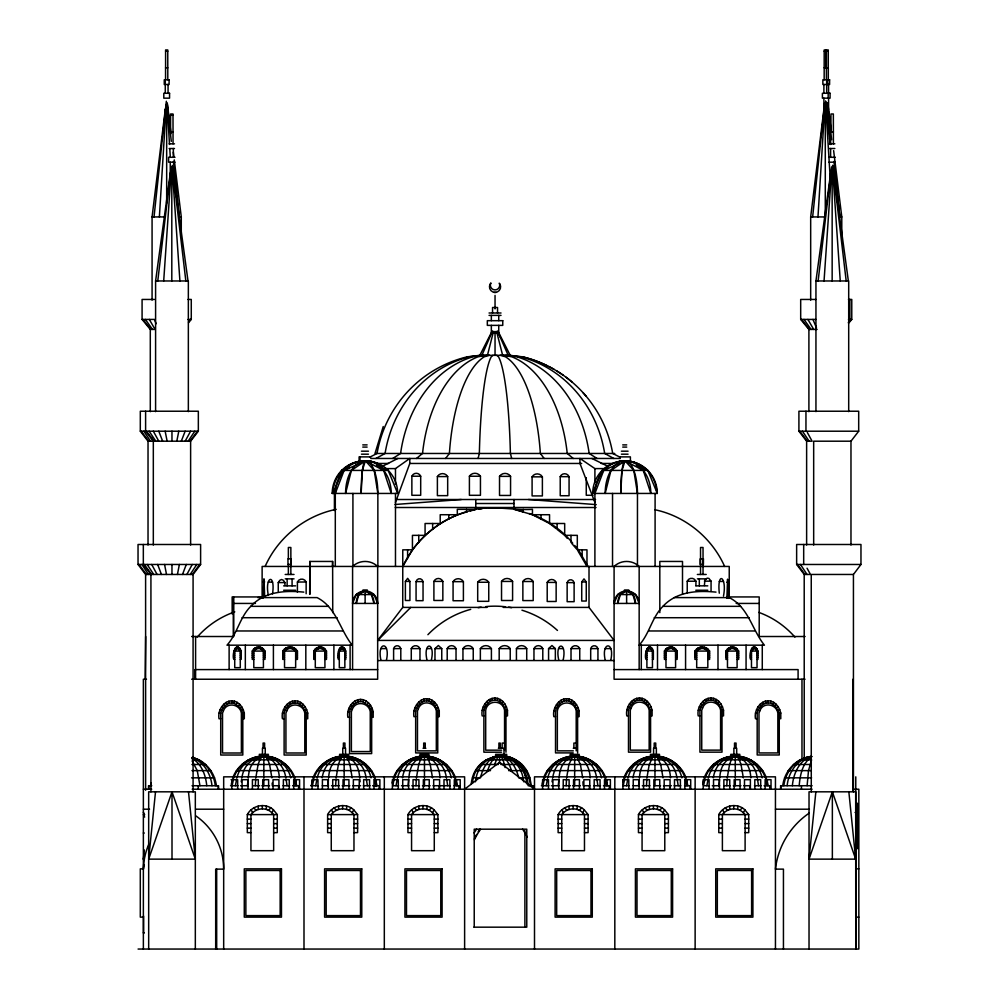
<?xml version="1.0" encoding="UTF-8"?>
<svg xmlns="http://www.w3.org/2000/svg" width="999" height="999" viewBox="0 0 999 999"><rect width="100%" height="100%" fill="white"/><g stroke="black" fill="none" stroke-linecap="round" stroke-linejoin="round"><path stroke-width="1.5" d="M364.498 460.676L364.498 460.876A32.567 32.293 -90 0 0 332.205 493.444L397.677 493.444L388.224 470.417L376.81 465.646M365.384 460.676L365.384 460.876A32.567 4.246 90 0 0 361.139 493.444L362.387 470.417L365.384 460.876L368.244 462.062M624.999 460.676L624.999 460.876A32.567 4.246 90 0 0 620.754 493.444L621.99 470.417L624.999 460.876L627.859 462.062M233.391 636.513L233.516 596.94L233.641 636.513L191.658 636.513M332.492 566.445L332.617 561.45L309.827 561.45L309.69 594.193M855.119 848.563L857.729 848.563L857.304 803.396L856.967 805.818M857.666 810.726L857.629 805.818M255.332 785.726L255.719 779.158M335.652 785.726L336.026 779.158M415.959 785.726L416.346 779.158M566.158 785.726L566.533 779.158M646.465 785.726L646.852 779.158M726.785 785.726L727.172 779.158M807.105 785.726L808.503 770.616L811.575 759.852L800.049 759.852C790.534 765.134 783.99 774.912 782.741 785.726M159.378 216.933L166.296 104.333M817.981 216.933L824.899 104.333M163.699 280.969L171.279 169.905M824.05 280.969L831.63 169.905M144.181 859.14L143.381 859.14L144.318 849.962M188.499 791.82L195.329 859.14L148.676 859.14L155.507 791.82M848.85 791.82L855.681 859.14L809.028 859.14L815.858 791.82M154.033 216.933L166.346 101.249M812.637 216.933L824.625 104.333M247.402 785.726L248.152 779.158M327.722 785.726L328.459 779.158M408.042 785.726L408.778 779.158M558.229 785.726L558.965 779.158M638.548 785.726L639.285 779.158M718.855 785.726L719.592 779.158M799.175 785.726C800.099 775.349 802.209 763.086 811.6 756.942L807.579 756.942L800.049 759.852M263.249 598.051L263.961 578.833L264.673 596.59M726.872 598.376L727.584 579.158L728.296 598.376M157.767 280.969L171.254 166.821M818.119 280.969L831.605 166.821M152.073 300.137L152.073 216.933L165.347 108.953M810.676 300.137L810.676 216.933L824.712 102.785M255.794 777.834L258.104 764.497L259.815 759.852L261.763 756.942L263.836 755.956C277.485 756.043 290.247 765.022 294.93 777.834M336.114 777.834L338.411 764.497L340.122 759.852L342.083 756.942L344.156 755.956C357.804 756.043 370.554 765.022 375.249 777.834M416.421 777.834L418.731 764.497L420.442 759.852L422.39 756.942L424.475 755.956C438.124 756.043 450.874 765.022 455.556 777.834M566.608 777.834L568.918 764.497L572.589 756.942L574.662 755.956C588.311 756.043 601.061 765.022 605.756 777.834M646.927 777.834L649.238 764.497L652.896 756.942L654.969 755.956C668.631 756.043 681.38 765.022 686.063 777.834M727.247 777.834L729.557 764.497L731.268 759.852L733.216 756.942L735.289 755.956C748.938 756.043 761.7 765.022 766.383 777.834M155.594 411.638L155.594 280.969L170.33 172.989M815.946 411.638L815.946 280.969L830.681 172.989M234.166 703.259C227.735 701.548 222.028 707.255 220.717 713.161L220.717 755.032L242.807 755.032L242.807 713.161L240.372 707.829L234.166 703.259L234.49 701.198C224.763 698.738 217.27 709.952 219.006 718.743L220.717 718.743M297.565 703.246C291.146 701.535 285.439 707.242 284.116 713.149L284.116 755.032L306.206 755.032L306.206 713.149L301.973 705.756L297.565 703.246L297.889 701.186C288.162 698.726 280.669 709.939 282.417 718.743L284.116 718.743M363.024 701.822C356.593 700.112 350.899 705.806 349.575 711.725L349.575 753.596L371.665 753.596L371.665 711.725L369.23 706.393L363.024 701.822L363.349 699.762C353.621 697.302 346.129 708.516 347.877 717.307L349.575 717.307M429.108 701.136C422.677 699.437 416.97 705.132 415.659 711.051L415.659 752.921L437.749 752.921L437.749 711.051L433.516 703.646L429.108 701.136L429.433 699.088C419.705 696.615 412.212 707.841 413.948 716.633L415.659 716.633M505.969 752.197L505.969 710.326L501.735 702.921L497.327 700.424L497.652 698.363C487.924 695.903 480.432 707.117 482.167 715.908L483.878 715.908M577.622 752.896L577.622 711.026L573.389 703.621L568.98 701.111L569.305 699.063C559.577 696.59 552.085 707.816 553.821 716.608L555.531 716.608M641.945 700.399C635.514 698.688 629.807 704.382 628.496 710.301L628.496 752.172L650.574 752.172L650.574 710.301L646.341 702.896L641.945 700.399L642.27 698.338C632.542 695.878 625.049 707.092 626.785 715.883L628.496 715.883M713.373 700.386C706.942 698.676 701.236 704.37 699.924 710.289L699.924 752.16L722.002 752.16L722.002 710.289L717.781 702.884L713.373 700.386L713.698 698.326C703.97 695.866 696.478 707.08 698.214 715.871L699.924 715.871M770.629 703.196C764.198 701.485 758.491 707.192 757.18 713.111L757.18 754.982L779.257 754.982L779.257 713.111L775.037 705.706L770.629 703.196L770.953 701.148C761.226 698.676 753.733 709.902 755.469 718.693L757.18 718.693M241.234 781.78L241.646 779.158M552.047 781.78L552.472 779.158M792.369 785.726C793.343 774.213 798.588 761.6 809.939 756.942M475.474 781.78C479.47 744.442 526.523 751.323 528.159 785.726M472.44 783.091C475.911 747.876 523.226 747.876 526.685 783.091M235.377 785.726L236.663 779.158M315.696 785.726L316.97 779.158M396.004 785.726L397.29 779.158M546.203 785.726L547.477 779.158M626.51 785.726L627.797 779.158M706.83 785.726L708.104 779.158M787.15 785.726C788.323 772.402 797.527 758.566 811.438 756.543M177.422 574.462L179.383 564.472M471.228 784.402C473.776 750.611 519.992 745.404 523.663 781.78M176.798 441.196L178.796 431.206M232.093 785.726L233.529 779.158M312.412 785.726L313.836 779.158M392.719 785.726L394.155 779.158M542.919 785.726L544.343 779.158M623.226 785.726L624.662 779.158M704.969 779.158L703.546 785.726L709.44 785.726M783.865 785.726C785.276 771.24 796.915 757.779 811.737 756.443M150.662 785.726L151.249 783.091M231.268 784.402L232.455 779.158M311.288 785.726L312.774 779.158M392.195 783.091L393.082 779.158M542.095 784.402L543.269 779.158M623.001 781.78L623.588 779.158M702.722 784.402L703.908 779.158M239.885 650.274L237.013 648.476L234.728 651.073L234.728 667.669L240.297 667.669L240.235 648.851C234.553 641.758 232.005 656.543 233.841 659.377L234.728 659.377M344.455 650.274L341.583 648.476L339.298 651.073L339.298 667.669L344.867 667.669L344.805 648.851C339.123 641.758 336.576 656.543 338.411 659.377L339.298 659.377M652.06 650.274L649.687 648.401L646.902 651.073L646.902 667.669L652.472 667.669L652.397 648.851C646.728 641.758 644.18 656.543 646.016 659.377L646.902 659.377M756.63 650.274L754.257 648.401L751.473 651.073L751.473 667.669L757.042 667.669L756.967 648.851C751.298 641.758 748.75 656.543 750.586 659.377L751.473 659.377M248.289 777.834C250.225 745.279 285.914 753.908 293.868 777.834M328.609 777.834C330.532 745.279 366.233 753.908 374.188 777.834M408.928 777.834C410.851 745.279 446.553 753.908 454.495 777.834M559.115 777.834C561.038 745.279 596.74 753.908 604.695 777.834M639.435 777.834C641.358 745.279 677.06 753.908 685.002 777.834M719.742 777.834C721.678 745.279 757.367 753.908 765.321 777.834M487.437 355.344L493.518 331.368M478.071 458.466L479.358 453.471A120.642 15.747 90 0 1 491.246 356.83L493.056 355.194M383.241 426.536L375 453.471L614.747 453.471M494.567 764.497L497.764 756.942L499.562 755.956C510.639 756.755 516.446 768.231 518.693 777.834L529.845 777.834L531.381 785.726M719.292 593.194C716.87 570.154 727.322 576.848 723.476 596.128M268.331 595.342C264.435 576.048 275.662 572.802 272.527 593.868M427.035 660.339C422.627 641.37 435.714 641.37 431.306 660.339M558.816 660.339C554.395 641.37 567.494 641.37 563.074 660.339M143.381 859.14L144.393 856.218M148.676 859.14L172.003 791.82L195.329 859.14M809.028 859.14L832.354 791.82L855.681 859.14M501.548 752.197L483.878 752.197L483.878 710.326C485.202 704.407 490.896 698.713 497.327 700.424M573.201 752.896L555.531 752.896L555.531 711.026C556.843 705.107 562.549 699.412 568.98 701.111M241.858 777.834C246.278 748.326 284.44 751.111 290.759 777.834M322.165 777.834C326.598 748.326 364.76 751.111 371.079 777.834M402.485 777.834C406.918 748.326 445.079 751.111 451.398 777.834M552.672 777.834C557.105 748.326 595.267 751.111 601.585 777.834M632.991 777.834C637.412 748.326 675.574 751.111 681.905 777.834M713.311 777.834C717.732 748.326 755.893 751.111 762.212 777.834M405.382 581.418L407.654 578.334L409.927 581.418L409.927 600.486L405.382 600.486L405.382 581.418L409.927 581.418M581.73 581.967L583.99 578.883L586.263 581.967L586.263 601.036L581.73 601.036L581.73 581.967L586.263 581.967M395.479 502.435L409.802 463.461L409.802 458.466L395.479 468.593L385.202 468.593M487.624 770.616C489.66 764.71 492.482 756.955 499.562 755.956C506.655 756.955 509.465 764.71 511.513 770.616M182.505 574.462L186.289 564.472M236.476 704.208L237.175 702.359L234.49 701.198M335.302 566.445L335.302 493.444L344.106 470.417L359.715 463.424M299.875 704.208L300.587 702.347L297.889 701.186M365.334 702.772L366.046 700.923L363.349 699.762M431.418 702.097L432.117 700.249L429.433 699.088M499.637 701.373L500.337 699.525L497.652 698.363M594.904 566.445L594.904 493.444L603.721 470.417L619.33 463.424M571.291 702.072L571.99 700.224L569.305 699.063M644.243 701.348L644.954 699.5L642.27 698.338M715.671 701.335L716.383 699.487L713.698 698.326M772.926 704.158L773.638 702.309L770.953 701.148M181.294 441.196L185.152 431.206M332.205 493.444L333.978 489.123M338.711 477.609L341.67 470.417L345.954 468.631M636.413 465.646L647.839 470.417L657.292 493.444L592.707 493.444L602.172 470.417L606.443 468.631M262.138 597.602L317.083 597.602C336.351 607.38 339.785 629.595 352.235 645.179L226.985 645.179C237.425 633.566 239.685 617.432 250.761 606.331C264.585 591.458 284.852 590.322 303.833 592.12M262.737 650.274C260.339 647.452 255.744 648.064 253.796 651.073L253.796 667.669L263.436 667.669L263.324 648.851C260.077 645.441 254.096 646.89 252.26 651.073L252.26 659.377L253.796 659.377M324.238 650.274C321.84 647.452 317.257 648.064 315.297 651.073L315.297 667.669L324.95 667.669L324.825 648.851C321.578 645.441 315.597 646.89 313.761 651.073L313.761 659.377L315.297 659.377M352.585 603.433L356.256 594.567L365.122 590.896L373.988 594.567L377.659 603.433L352.585 603.433A12.537 12.537 0 0 1 365.122 590.896L371.391 594.567L373.988 603.433A12.537 8.866 -90 0 0 365.122 590.896L358.853 594.567L356.256 603.433A12.537 8.866 -90 0 1 365.122 590.896A12.537 12.537 0 0 1 377.659 603.433M614.085 603.433L617.757 594.567L626.623 590.896L635.489 594.567L639.16 603.433L614.085 603.433A12.537 12.537 0 0 1 626.623 590.896L632.891 594.567L635.489 603.433A12.537 8.866 -90 0 0 626.623 590.896L620.354 594.567L617.757 603.433A12.537 8.866 -90 0 1 626.623 590.896A12.537 12.537 0 0 1 639.16 603.433M729.258 597.602C748.526 607.38 751.96 629.595 764.41 645.179L639.16 645.179C649.6 633.566 651.86 617.432 662.936 606.331C676.76 591.458 697.027 590.322 716.008 592.12M674.899 650.274C672.514 647.452 667.919 648.064 665.971 651.073L665.971 667.669L675.611 667.669L675.499 648.851C672.24 645.441 666.258 646.89 664.422 651.073L664.422 659.377L665.971 659.377M736.413 650.274C734.015 647.452 729.432 648.064 727.472 651.073L727.472 667.669L737.112 667.669L737 648.851C733.753 645.441 727.771 646.89 725.936 651.073L725.936 659.377L727.472 659.377M380.956 660.339C376.548 641.071 390.809 641.071 386.401 660.339M236.913 777.834C243.232 751.111 281.393 748.326 285.826 777.834M317.232 777.834C323.551 751.111 361.713 748.326 366.133 777.834M397.54 777.834C403.871 751.111 442.033 748.326 446.453 777.834M547.739 777.834C554.058 751.111 592.22 748.326 596.64 777.834M628.046 777.834C634.377 751.111 672.539 748.326 676.96 777.834M708.366 777.834C714.685 751.111 752.846 748.326 757.279 777.834M481.868 355.344L491.908 332.517M605.244 660.339C600.786 641.071 615.184 641.071 610.739 660.339M271.99 812.861C266.196 806.755 255.806 807.954 250.936 814.597L250.936 850.686L273.651 850.686L273.651 814.597L271.99 812.861L273.376 809.764C265.647 802.484 252.06 805.231 247.315 814.597L247.315 832.642L250.936 832.642M352.31 812.861C346.516 806.755 336.126 807.954 331.256 814.597L331.256 850.686L353.971 850.686L353.971 814.597L352.31 812.861L353.696 809.764C345.966 802.484 332.367 805.231 327.622 814.597L327.622 832.642L331.256 832.642M432.617 812.861C426.823 806.755 416.446 807.954 411.563 814.597L411.563 850.686L434.278 850.686L434.278 814.597L432.617 812.861L434.016 809.764C426.273 802.484 412.687 805.231 407.942 814.597L407.942 832.642L411.563 832.642M582.817 812.861C577.01 806.755 566.633 807.954 561.75 814.597L561.75 850.686L584.477 850.686L584.477 814.597L582.817 812.861L584.203 809.764C576.46 802.484 562.874 805.231 558.129 814.597L558.129 832.642L561.75 832.642M663.124 812.861C657.33 806.755 646.94 807.954 642.07 814.597L642.07 850.686L664.785 850.686L664.785 814.597L663.124 812.861L664.522 809.764C656.78 802.484 643.194 805.231 638.448 814.597L638.448 832.642L642.07 832.642M743.443 812.861C737.649 806.755 727.26 807.954 722.389 814.597L722.389 850.686L745.104 850.686L745.104 814.597L743.443 812.861L744.829 809.764C737.1 802.484 723.513 805.231 718.768 814.597L718.768 832.642L722.389 832.642M857.217 806.805L857.304 803.396M294.842 650.274C291.945 647.477 287.013 647.989 284.528 651.073L284.528 667.669L295.654 667.669L295.654 651.073L294.842 650.274L295.529 648.851C291.708 645.554 285.227 646.678 282.742 651.073L282.742 659.377L284.528 659.377M707.017 650.274C704.12 647.477 699.188 647.989 696.69 651.073L696.69 667.669L707.829 667.669L707.829 651.073L707.017 650.274L707.692 648.851C703.87 645.554 697.402 646.678 694.917 651.073L694.917 659.377L696.69 659.377M233.803 777.834C241.758 753.908 277.46 745.279 279.383 777.834M314.123 777.834C322.078 753.908 357.767 745.279 359.702 777.834M394.443 777.834C402.397 753.908 438.086 745.279 440.01 777.834M544.63 777.834C552.584 753.908 588.274 745.279 590.209 777.834M624.949 777.834C632.891 753.908 668.593 745.279 670.516 777.834M705.257 777.834C713.211 753.908 748.913 745.279 750.836 777.834M232.755 777.834C237.437 765.022 250.187 756.043 263.836 755.956L265.921 756.942L267.869 759.852L269.58 764.497L271.89 777.834M313.062 777.834C317.744 765.022 330.507 756.043 344.156 755.956L346.228 756.942L348.189 759.852L349.887 764.497L352.197 777.834M393.381 777.834C398.064 765.022 410.826 756.043 424.475 755.956L426.548 756.942L428.496 759.852L430.207 764.497L432.517 777.834M543.568 777.834C548.251 765.022 561.013 756.043 574.662 755.956L576.735 756.942L580.394 764.497L582.704 777.834M623.888 777.834C628.571 765.022 641.321 756.043 654.969 755.956L657.055 756.942L660.714 764.497L663.024 777.834M704.195 777.834C708.89 765.022 721.64 756.043 735.289 755.956L737.362 756.942L739.322 759.852L741.033 764.497L743.343 777.834M492.27 330.831L479.82 355.344L510.227 355.344L497.802 330.831M474.463 838.473L476.61 834.377M704.395 585.539L704.882 580.219L707.13 578.146L708.928 578.421L711.063 581.143L711.063 591.408M186.875 574.462L192.22 564.472M278.259 591.383L278.259 582.579L279.832 580.294L281.593 579.495L283.366 580.294L284.94 582.579L284.94 585.514M434.977 660.339L434.977 648.601L438.374 645.516L441.758 648.601L441.758 660.339M548.576 660.339L548.576 648.601L551.96 645.516L555.357 648.601L555.357 660.339M185.152 441.196L190.609 431.206M265.122 566.445C278.009 537.4 305.045 515.671 336.176 509.34M416.071 581.593C417.07 577.759 422.04 577.759 423.039 581.593L423.039 600.674L416.071 600.674L416.071 581.593L423.039 581.593M567.145 582.617C568.144 578.771 573.126 578.771 574.113 582.617L574.113 601.685L567.145 601.685L567.145 582.617L574.113 582.617M393.606 660.339L393.606 648.601C394.68 644.742 399.737 644.742 400.799 648.601L400.799 660.339M590.684 660.339L590.684 648.601C591.783 644.742 596.84 644.742 597.939 648.601L597.939 660.339M238.986 649.088L239.623 648.026M343.556 649.088L344.193 648.026M651.161 649.088L651.798 648.026M755.731 649.088L756.368 648.026M474.1 833.004L476.585 829.17M478.146 831.73L479.807 829.17M190.222 574.462L196.766 564.472M188.124 441.196L194.805 431.206M238.574 705.756L239.61 704.233L237.175 702.359M301.973 705.756L303.022 704.233L300.587 702.347M367.432 704.32L368.469 702.796L366.046 700.923M433.516 703.646L434.553 702.122L432.117 700.249M501.735 702.921L502.772 701.398L500.337 699.525M573.389 703.621L574.425 702.097L571.99 700.224M646.341 702.896L647.389 701.373L644.954 699.5M717.781 702.884L718.818 701.36L716.383 699.487M775.037 705.706L776.073 704.183L773.638 702.309M411.276 660.339L411.276 648.601C412.887 644.692 418.356 644.692 419.967 648.601L419.967 660.339M297.415 592.282L297.415 582.017C299.051 578.109 304.52 578.109 306.144 582.017L306.144 593.756M571.016 660.339L571.016 648.601C572.639 644.692 578.121 644.692 579.745 648.601L579.745 660.339M687.225 592.969L687.225 581.231C688.835 577.322 694.317 577.322 695.928 581.231L695.928 585.639M411.863 476.223C413.524 472.302 419.031 472.302 420.691 476.223L420.691 495.292L411.863 495.292L411.863 476.223L420.691 476.223M560.227 476.66C561.888 472.752 567.395 472.752 569.068 476.66L569.068 495.729L560.227 495.729L560.227 476.66L569.068 476.66M447.202 660.339L447.202 648.601C448.863 644.68 454.37 644.68 456.031 648.601L456.031 660.339M533.966 660.339L533.966 648.601C535.626 644.68 541.133 644.68 542.794 648.601L542.794 660.339M433.903 581.406C435.601 577.484 441.133 577.484 442.844 581.406L442.844 600.474L433.903 600.474L433.903 581.406L442.844 581.406M547.202 582.417C548.901 578.496 554.433 578.496 556.143 582.417L556.143 601.485L547.202 601.485L547.202 582.417L556.143 582.417M192.332 574.462L199.638 564.472M189.985 441.196L197.44 431.206M193.082 791.82L193.082 574.462L200.612 564.472L200.612 544.492L138.037 544.492L138.037 564.472L145.604 574.462L145.629 790.259M853.433 791.82L853.433 574.462L860.963 564.472L860.963 544.492L796.64 544.492L796.64 564.472L804.207 574.462L804.232 759.215M445.604 458.466L449.4 453.471A120.642 46.166 -90 0 1 484.215 356.83L489.56 355.194M589.01 566.445L589.01 607.404L614.085 640.421L377.659 640.421L402.734 607.404L402.772 549.837L412.437 549.837C427.734 529.108 450.512 514.535 475.749 509.328C494.63 505.482 513.449 510.601 532.455 509.328L532.455 514.722L548.326 522.877M190.622 545.017L190.622 441.196L198.339 431.206L198.339 411.226L140.31 411.226L140.31 431.206L148.027 441.196L148.027 545.017M850.973 545.017L850.973 441.196L858.69 431.206L858.69 411.226L798.913 411.226L798.913 431.206L806.63 441.196L806.63 545.017M188.661 321.653L190.434 319.43M848.288 322.752L850.936 319.43M188.524 322.752L191.271 319.43L191.271 299.45L187.974 299.45M437.387 476.573C439.597 472.614 445.467 472.614 447.677 476.573L447.677 495.641L437.387 495.641L437.387 476.573L447.677 476.573M532.092 476.848C534.303 472.902 540.172 472.902 542.382 476.848L542.382 495.929L532.092 495.929L532.092 476.848L542.382 476.848M462.949 660.339L462.949 648.601C465.159 644.642 471.029 644.642 473.239 648.601L473.239 660.339M516.433 660.339L516.433 648.601C518.643 644.642 524.512 644.642 526.723 648.601L526.723 660.339M849.038 322.752L851.772 319.43L851.772 299.45L848.476 299.45M453.071 581.655C455.294 577.709 461.176 577.709 463.399 581.655L463.399 600.736L453.071 600.736L453.071 581.655L463.399 581.655M522.864 581.505C525.087 577.559 530.968 577.559 533.191 581.505L533.191 600.586L522.864 600.586L522.864 581.505L533.191 581.505M469.405 476.236C471.903 472.265 477.959 472.265 480.444 476.236L480.444 495.304L469.405 495.304L469.405 476.236L480.444 476.236M499.525 476.373C502.01 472.402 508.066 472.402 510.564 476.373L510.564 495.454L499.525 495.454L499.525 476.373L510.564 476.373M480.357 660.339L480.357 648.601C482.854 644.63 488.911 644.63 491.408 648.601L491.408 660.339M499.188 660.339L499.188 648.601C501.685 644.63 507.742 644.63 510.227 648.601L510.227 660.339M477.697 582.255C480.194 578.284 486.251 578.284 488.748 582.255L488.748 601.323L477.697 601.323L477.697 582.255L488.748 582.255M501.535 581.43C504.033 577.459 510.089 577.459 512.587 581.43L512.587 600.499L501.535 600.499L501.535 581.43L512.587 581.43M197.228 637.1C207.268 625.636 220.367 616.833 234.765 611.85M377.659 640.421L410.776 607.404M261.176 649.088L262.275 648.026M322.677 649.088L323.776 648.026M673.351 649.088L674.45 648.026M734.852 649.088L735.951 648.026M268.319 810.264L270.904 807.954M348.639 810.264L351.223 807.954M428.946 810.264L431.543 807.954M579.133 810.264L581.73 807.954M659.452 810.264L662.05 807.954M739.772 810.264L742.357 807.954M293.044 649.088L294.318 648.026M240.372 707.829L241.671 706.743L239.61 704.233M303.783 707.816L305.082 706.73L303.022 704.233M369.23 706.393L370.542 705.294L368.469 702.796M435.314 705.719L436.613 704.62L434.553 702.122M503.533 704.994L504.832 703.895L502.772 701.398M575.187 705.694L576.485 704.595L574.425 702.097M705.219 649.088L706.48 648.026M648.151 704.969L649.45 703.87L647.389 701.373M719.58 704.957L720.878 703.858L718.818 701.36M776.835 707.767L778.134 706.68L776.073 704.183M416.496 458.466L422.527 453.471A120.642 73.439 -90 0 1 477.922 356.83L486.413 355.194M464.622 789.222L499.562 762.249L534.502 789.222M392.732 458.466L400.587 453.471A120.642 95.717 90 0 1 472.777 356.83L483.853 355.194M375.924 458.466L385.077 453.471A120.642 111.463 -90 0 1 469.143 356.83L482.03 355.194M361.888 462.237L364.498 460.876A32.567 25.837 90 0 0 357.817 461.988M362.774 462.237L365.384 460.876L368.231 462.15M369.68 457.217L377.048 453.471A120.642 119.618 -90 0 1 467.257 356.83L481.093 355.194M381.855 466.57L397.864 458.466M361.663 462.15L364.498 460.876A32.567 4.246 90 0 0 363.399 461.988M362.55 462.15L365.384 460.876L383.666 470.417A32.567 25.837 -90 0 1 391.233 493.444L383.666 470.417A32.567 25.837 90 0 0 358.703 461.988M622.165 462.15L624.999 460.876L627.834 462.15M361.65 462.062L364.498 460.876A32.567 19.83 90 0 0 359.365 461.988M349.687 467.432L342.557 470.417L333.092 493.444A32.567 32.293 -90 0 1 365.384 460.876A32.567 32.293 -90 0 1 397.677 493.444M362.537 462.062L365.384 460.876L374.2 470.417L377.859 493.444L377.859 566.445M622.152 462.062L624.999 460.876A32.567 25.837 -90 0 1 643.269 470.417A32.567 25.837 90 0 1 650.836 493.444L643.269 470.417L624.999 460.876L610.976 470.417L605.169 493.444A32.567 19.83 90 0 1 630.132 461.988M241.808 710.339L243.269 709.752L244.318 713.124L244.318 718.743L242.807 718.743M305.207 710.326L306.668 709.74L307.729 713.111L307.729 718.743L306.206 718.743M370.666 708.89L372.127 708.303L373.189 711.688L373.189 717.307L371.665 717.307M436.75 708.216L438.211 707.629L439.273 711.013L439.273 716.633L437.749 716.633M504.97 707.492L506.431 706.905L507.492 710.289L507.492 715.908L505.969 715.908M576.623 708.191L578.084 707.604L579.133 710.988L579.133 716.608L577.622 716.608M649.587 707.467L651.048 706.88L652.097 710.264L652.097 715.883L650.574 715.883M721.016 707.454L722.477 706.867L723.526 710.252L723.526 715.871L722.002 715.871M778.271 710.277L779.732 709.69L780.781 713.074L780.781 718.693L779.257 718.693M467.345 511.838C438.948 518.968 415.159 540.134 402.772 566.445L412.437 549.837L412.437 535.352L425.075 535.352L425.075 523.501L440.209 523.501L440.209 514.722L457.305 514.722L457.305 509.328L475.749 509.328L475.749 499.512M470.217 511.001L475.961 509.34M505.157 767.557L503.071 759.852L501.373 756.942L499.562 755.956C488.486 756.755 482.692 768.231 480.444 777.834L472.515 777.834M807.579 756.942L811.6 756.443M478.946 509.053L481.943 508.778M489.398 508.066L499.85 507.929M395.055 504.495L461.263 499.512M242.807 713.161L244.318 713.124M306.206 713.149L307.729 713.111M371.665 711.725L373.189 711.688M437.749 711.051L439.273 711.013M505.969 710.326L507.492 710.289M577.622 711.026L579.133 710.988M650.574 710.301L652.097 710.264M722.002 710.289L723.526 710.252M779.257 713.111L780.781 713.074M165.597 51.236L167.757 51.236M824.2 51.236L828.258 51.236M167.795 79.783L167.757 49.95L165.597 49.95L165.597 67.782L167.795 67.795M824.163 67.782L828.296 67.795L828.296 79.783M165.272 109.303L168.069 109.303M170.604 115.272L173.002 115.272M171.478 131.818L170.567 131.818L170.604 113.986L173.002 113.986L173.052 143.819M831.83 131.818L830.918 131.818L830.956 113.986L833.353 113.986L833.403 143.819M171.478 131.831L173.052 131.831M831.83 131.831L833.403 131.831M169.118 143.819L174.488 143.819M829.47 143.819L834.839 143.819M169.118 148.514L174.488 148.514M829.47 148.514L834.839 148.514M175 157.293L168.606 157.293L168.606 162.188L175 162.188M828.958 157.293L835.351 157.293M828.958 162.188L835.351 162.188M173.351 173.339L170.255 173.339L170.255 162.188M830.606 173.339L833.703 173.339M152.073 216.933L165.422 216.933M181.281 232.342L181.281 216.933L179.321 216.933L173.414 161.401M810.676 216.933L825.286 216.933L825.286 104.333M839.385 216.933L841.782 216.933L841.782 238.511M155.594 280.969L188.349 280.969L188.349 411.638M815.946 280.969L848.7 280.969L848.7 411.638M493.968 292.42L496.116 292.42M154.383 299.45L142.083 299.45L142.083 319.43L150.3 329.42L150.3 411.7M815.958 299.45L800.686 299.45L800.686 319.43L808.903 329.42L808.903 411.7M489.048 312.999L501.036 312.999M489.048 315.384L501.036 315.384M142.083 319.43L154.383 319.43L156.144 323.713M187.974 319.43L191.271 319.43M800.686 319.43L815.958 319.43M848.476 319.43L851.772 319.43M150.3 329.42L155.095 329.42L149.288 319.43M808.903 329.42L817.095 329.42M140.31 431.206L198.339 431.206M798.913 431.206L858.69 431.206M148.027 441.196L190.622 441.196M806.63 441.196L812.1 441.196L807.317 432.455M850.973 441.196L813.673 441.196L813.673 545.017M362.762 444.892L367.12 444.892M622.727 444.892L626.735 444.892M362.762 447.09L367.12 447.09M622.727 447.09L626.735 447.09M361.451 451.186L368.444 451.186M621.415 451.186L628.059 451.186M361.451 454.183L368.444 454.183M621.415 454.183L628.059 454.183M370.791 456.88L359.103 456.88L359.103 460.876L370.791 460.876M619.605 456.88L630.394 456.88L630.394 460.876L619.605 460.876M370.741 458.466L620.317 458.466M376.648 463.461L388.599 463.461M409.627 463.461L581.655 463.461M601.161 463.461L614.547 463.461M594.904 502.435L579.957 463.461L579.957 458.466L594.904 468.593L605.194 468.593M341.67 470.417L388.224 470.417M602.172 470.417L647.839 470.417M593.044 495.267L586.263 495.267L586.263 477.659M395.679 499.512L595.554 499.512M475.749 503.508L514.01 503.508M395.267 507.504L596.041 507.504M495.379 507.867L496.041 507.867M514.01 499.512L514.01 509.328L532.455 514.722L549.55 514.722L549.55 523.501L564.685 523.501L564.685 535.352L567.395 538.461M138.037 564.472L200.612 564.472M796.64 564.472L860.963 564.472M145.604 574.462L193.082 574.462M285.19 574.462L294.031 574.462M697.352 574.462L706.206 574.462M804.207 574.462L810.489 574.462L807.042 568.219M853.433 574.462L811.25 574.462L811.275 791.82M285.19 578.858L294.031 578.858M697.352 578.858L706.206 578.858M704.395 581.143L711.063 581.143M687.225 581.231L695.928 581.231M719.292 581.455L723.476 581.455M263.249 581.918L264.673 581.918M268.331 582.13L272.527 582.13M297.415 582.017L306.144 582.017M726.872 582.23L728.296 582.23M278.259 582.579L284.94 582.579M283.616 585.851L295.604 585.851M695.779 585.851L707.779 585.851M362.949 589.997L367.307 589.997M624.437 589.997L628.796 589.997M283.616 590.247L295.604 590.247M695.779 590.247L707.779 590.247M362.949 590.896L367.307 590.896M624.437 590.896L628.796 590.896M356.256 594.567L373.988 594.567M617.757 594.567L635.489 594.567M264.66 596.94L232.155 596.94L232.155 613.96M726.985 596.94L759.203 596.94L759.203 636.513L805.107 636.513M257.854 597.602L261.538 597.602M674.313 597.602L729.445 597.602M233.391 603.433L255.444 603.433M736.188 603.433L759.203 603.433M250.761 606.331L328.459 606.331M662.936 606.331L740.634 606.331M402.734 607.404L487.062 607.404M503.221 607.404L589.01 607.404M242.033 617.719L337.187 617.719M654.195 617.719L749.362 617.719M236.538 630.968L342.682 630.968M648.713 630.968L754.857 630.968M145.654 636.513L145.18 679.233M380.956 648.601L386.401 648.601M393.606 648.601L400.799 648.601M411.276 648.601L419.967 648.601M427.035 648.601L431.306 648.601M434.977 648.601L441.758 648.601M447.202 648.601L456.031 648.601M462.949 648.601L473.239 648.601M480.357 648.601L491.408 648.601M499.188 648.601L510.227 648.601M516.433 648.601L526.723 648.601M533.966 648.601L542.794 648.601M548.576 648.601L555.357 648.601M558.816 648.601L563.074 648.601M571.016 648.601L579.745 648.601M590.684 648.601L597.939 648.601M605.244 648.601L610.739 648.601M233.841 651.073L241.184 651.073L241.184 659.377L240.297 659.377M252.26 651.073L264.972 651.073L264.972 659.377L263.436 659.377M282.742 651.073L297.44 651.073L297.44 659.377L295.654 659.377M313.761 651.073L326.486 651.073L326.486 659.377L324.95 659.377M338.411 651.073L345.754 651.073L345.754 659.377L344.867 659.377M646.016 651.073L653.358 651.073L653.358 659.377L652.472 659.377M664.422 651.073L677.147 651.073L677.147 659.377L675.611 659.377M694.917 651.073L709.602 651.073L709.602 659.377L707.829 659.377M725.936 651.073L738.661 651.073L738.661 659.377L737.112 659.377M750.586 651.073L757.929 651.073L757.929 659.377L757.042 659.377M233.841 653.146L234.728 653.146M240.297 653.146L241.184 653.146M252.26 653.146L253.796 653.146M263.436 653.146L264.972 653.146M282.742 653.146L284.528 653.146M295.654 653.146L297.44 653.146M313.761 653.146L315.297 653.146M324.95 653.146L326.486 653.146M338.411 653.146L339.298 653.146M344.867 653.146L345.754 653.146M646.016 653.146L646.902 653.146M652.472 653.146L653.358 653.146M664.422 653.146L665.971 653.146M675.611 653.146L677.147 653.146M694.917 653.146L696.69 653.146M707.829 653.146L709.602 653.146M725.936 653.146L727.472 653.146M737.112 653.146L738.661 653.146M750.586 653.146L751.473 653.146M757.042 653.146L757.929 653.146M233.841 655.219L234.728 655.219M240.297 655.219L241.184 655.219M252.26 655.219L253.796 655.219M263.436 655.219L264.972 655.219M282.742 655.219L284.528 655.219M295.654 655.219L297.44 655.219M313.761 655.219L315.297 655.219M324.95 655.219L326.486 655.219M338.411 655.219L339.298 655.219M344.867 655.219L345.754 655.219M646.016 655.219L646.902 655.219M652.472 655.219L653.358 655.219M664.422 655.219L665.971 655.219M675.611 655.219L677.147 655.219M694.917 655.219L696.69 655.219M707.829 655.219L709.602 655.219M725.936 655.219L727.472 655.219M737.112 655.219L738.661 655.219M750.586 655.219L751.473 655.219M757.042 655.219L757.929 655.219M233.841 657.305L234.728 657.305M240.297 657.305L241.184 657.305M252.26 657.305L253.796 657.305M263.436 657.305L264.972 657.305M282.742 657.305L284.528 657.305M295.654 657.305L297.44 657.305M313.761 657.305L315.297 657.305M324.95 657.305L326.486 657.305M338.411 657.305L339.298 657.305M344.867 657.305L345.754 657.305M646.016 657.305L646.902 657.305M652.472 657.305L653.358 657.305M664.422 657.305L665.971 657.305M675.611 657.305L677.147 657.305M694.917 657.305L696.69 657.305M707.829 657.305L709.602 657.305M725.936 657.305L727.472 657.305M737.112 657.305L738.661 657.305M750.586 657.305L751.473 657.305M757.042 657.305L757.929 657.305M377.659 660.551L614.085 660.551M195.18 669.592L195.18 679.233L195.117 669.592L377.659 669.592M614.085 669.592L798.089 669.592L798.089 679.233M146.478 679.233L143.369 679.233L143.369 949.05M191.671 679.233L377.659 679.233L377.659 566.445A18.232 18.232 0 0 0 352.585 566.445L352.585 669.592M805.057 679.233L614.085 679.233L614.085 566.445A18.232 18.232 0 0 1 639.16 566.445L639.16 669.592M503.434 743.069L502.147 743.069L502.122 748.263M575.424 743.069L573.888 743.069L573.888 748.263M423.077 748.263L425.861 748.263M498.351 748.263L500.774 748.263M501.573 748.263L504.008 748.263L504.008 754.357M573.264 748.263L576.061 748.263M501.648 750.162L485.689 750.162L485.689 710.326C487.312 699.6 502.922 699.6 504.557 710.326L504.557 750.162M573.301 750.848L557.342 750.848L557.342 711.026C558.965 700.299 574.575 700.299 576.198 711.026L576.198 750.848M259.203 754.357L268.469 754.357M339.523 754.357L348.788 754.357M419.842 754.357L429.095 754.357M495.541 754.357L506.818 754.357M570.029 754.357L579.295 754.357M650.349 754.357L659.602 754.357M730.656 754.357L739.922 754.357M259.203 755.956L268.469 755.956M339.523 755.956L348.788 755.956M419.842 755.956L429.095 755.956M495.541 755.956L506.818 755.956M570.029 755.956L579.295 755.956M650.349 755.956L659.602 755.956M730.656 755.956L739.922 755.956M255.819 756.942L271.865 756.942M336.139 756.942L352.172 756.942M416.446 756.942L432.492 756.942M492.582 756.942C509.103 753.209 525.112 761.413 529.845 777.834M566.633 756.942L582.679 756.942M646.952 756.942L662.999 756.942M727.272 756.942L743.306 756.942M192.382 759.852L199.088 759.852C208.604 765.134 215.135 774.912 216.383 785.726M248.276 759.852L279.408 759.852M328.596 759.852L359.715 759.852M408.903 759.852L440.035 759.852M486.026 759.852L516.333 759.852M559.103 759.852L590.222 759.852M639.41 759.852L670.541 759.852M719.73 759.852L750.848 759.852M191.933 764.497L205.694 764.497M241.671 764.497L286.014 764.497M321.978 764.497L366.321 764.497M402.297 764.497L446.64 764.497M480.282 764.497L498.314 764.497M500.811 764.497L522.077 764.497M552.484 764.497L596.828 764.497M632.804 764.497L677.147 764.497M713.124 764.497L757.467 764.497M793.431 764.497L809.864 764.497M191.958 770.616L210.976 770.616M236.388 770.616L291.296 770.616M316.708 770.616L371.603 770.616M397.015 770.616L451.923 770.616M475.686 770.616L490.509 770.616M508.628 770.616L526.673 770.616M547.202 770.616L602.11 770.616M627.522 770.616L682.429 770.616M707.841 770.616L762.749 770.616M788.149 770.616L811.338 770.616M191.571 777.834L214.61 777.834M784.515 777.834L811.588 777.834M231.056 779.682L237.662 779.682L237.662 789.222M151.773 785.726L148.514 785.726L148.514 789.222M192.033 785.726L218.531 785.726L218.531 789.222M230.544 785.726L237.987 785.726M240.597 785.726L248.214 785.726M252.697 785.726L259.59 785.726M261.85 785.726L269.505 785.726M278.946 785.726L272.34 785.726L272.19 783.091M282.992 785.726L289.685 785.726M292.607 785.726L298.838 785.726L298.838 789.222M310.864 785.726L318.306 785.726M322.277 785.726L328.521 785.726M331.518 785.726L339.123 785.726M342.17 785.726L349.825 785.726M352.659 785.726L360.589 785.726M363.311 785.726L370.005 785.726M372.615 785.726L379.158 785.726L379.158 789.222M392.644 785.726L398.613 785.726M401.486 785.726L408.841 785.726M411.838 785.726L419.443 785.726M422.477 785.726L430.144 785.726M432.979 785.726L450.324 785.726M454.033 785.726L459.478 785.726L459.478 789.222M528.833 785.726L533.241 785.726L533.241 789.222M541.371 785.726L548.813 785.726M551.423 785.726L559.028 785.726M563.511 785.726L570.404 785.726M572.664 785.726L580.332 785.726M589.772 785.726L583.166 785.726L582.941 781.78M593.818 785.726L600.511 785.726M603.433 785.726L609.665 785.726L609.665 789.222M623.151 785.726L629.12 785.726M633.091 785.726L639.348 785.726M642.332 785.726L649.937 785.726M654.507 785.726L660.589 785.726M663.486 785.726L671.403 785.726M674.125 785.726L680.831 785.726M684.527 785.726L689.984 785.726L689.984 789.222M712.299 785.726L719.655 785.726M724.138 785.726L730.257 785.726M733.303 785.726L740.958 785.726M743.793 785.726L750.399 785.726M754.445 785.726L761.138 785.726M764.06 785.726L770.291 785.726L770.291 789.222M812.1 785.726L780.606 785.726L780.606 789.222M143.369 789.222L151.698 789.222M192.183 789.222L812.1 789.222M852.671 789.222L858.84 789.222L858.84 949.05L138.074 949.05M143.369 809.202L149.55 809.202M195.879 809.202L223.676 809.202M775.449 809.202L809.427 809.202M855.119 812.462L857.879 812.462L857.729 830.506M247.315 814.597L277.272 814.597L277.272 832.642L273.651 832.642M327.622 814.597L357.592 814.597L357.592 832.642L353.971 832.642M407.942 814.597L437.912 814.597L437.912 832.642L434.278 832.642M558.129 814.597L588.099 814.597L588.099 832.642L584.477 832.642M638.448 814.597L668.418 814.597L668.418 832.642L664.785 832.642M718.768 814.597L748.726 814.597L748.726 832.642L745.104 832.642M247.315 819.105L250.936 819.105M273.651 819.105L277.272 819.105M327.622 819.105L331.256 819.105M353.971 819.105L357.592 819.105M407.942 819.105L411.563 819.105M434.278 819.105L437.912 819.105M558.129 819.105L561.75 819.105M584.477 819.105L588.099 819.105M638.448 819.105L642.07 819.105M664.785 819.105L668.418 819.105M718.768 819.105L722.389 819.105M745.104 819.105L748.726 819.105M247.315 823.613L250.936 823.613M273.651 823.613L277.272 823.613M327.622 823.613L331.256 823.613M353.971 823.613L357.592 823.613M407.942 823.613L411.563 823.613M434.278 823.613L437.912 823.613M558.129 823.613L561.75 823.613M584.477 823.613L588.099 823.613M638.448 823.613L642.07 823.613M664.785 823.613L668.418 823.613M718.768 823.613L722.389 823.613M745.104 823.613L748.726 823.613M247.315 828.134L250.936 828.134M273.651 828.134L277.272 828.134M327.622 828.134L331.256 828.134M353.971 828.134L357.592 828.134M407.942 828.134L411.563 828.134M434.278 828.134L437.912 828.134M558.129 828.134L561.75 828.134M584.477 828.134L588.099 828.134M638.448 828.134L642.07 828.134M664.785 828.134L668.418 828.134M718.768 828.134L722.389 828.134M745.104 828.134L748.726 828.134M143.369 833.029L144.243 833.029M143.369 868.855L140.297 868.855L140.297 917.132L143.369 917.132M855.768 868.855L858.84 868.855M855.768 917.132L858.84 917.132M473.901 927.172L526.773 927.172L526.773 829.182L474.225 829.182L474.225 927.172M143.369 932.916L144.343 932.916M698.214 710.252L699.924 710.289M626.785 710.264L628.496 710.301M755.469 713.074L757.18 713.111M553.821 710.988L555.531 711.026M482.167 710.289L483.878 710.326M413.948 711.013L415.659 711.051M347.877 711.688L349.575 711.725M282.417 713.111L284.116 713.149M219.006 713.124L220.717 713.161M528.483 499.512L596.241 504.62M508.591 355.194L522.489 356.83A120.642 119.618 90 0 1 547.24 365.746M507.692 355.194L520.616 356.83A120.642 111.463 90 0 1 604.682 453.471L613.823 458.466M505.581 756.343L509.765 756.942M505.906 355.194L516.97 356.83A120.642 95.717 -90 0 1 589.16 453.471L597.027 458.466M505.494 756.343C519.892 757.741 529.308 772.19 530.407 785.726M504.308 756.206C515.047 756.992 522.802 766.645 525.674 776.398M503.334 355.194L511.838 356.83A120.642 73.439 90 0 1 567.232 453.471L573.251 458.466M505.257 756.443L512.362 759.852M503.958 756.28L506.281 756.942M514.785 509.34L523.414 511.838M529.158 513.498C545.929 519.13 561.55 529.383 572.714 543.219M654.969 509.752C685.601 516.183 711.912 537.937 724.637 566.445M500.199 355.194L505.531 356.83A120.642 46.166 -90 0 1 540.359 453.471L544.143 458.466M756.53 709.69L758.166 710.277M699.275 706.867L700.911 707.454M627.834 706.88L629.482 707.467M554.882 707.604L556.53 708.191M483.229 706.905L484.877 707.492M415.01 707.629L416.658 708.216M348.926 708.303L350.574 708.89M283.466 709.74L285.115 710.326M220.067 709.752L221.716 710.339M192.807 757.429L199.088 759.852M758.828 612.412C772.702 617.37 785.226 626.048 794.942 637.1M192.482 757.429C205.02 761.051 213.911 772.926 215.272 785.726M191.783 757.529C203.621 761.55 210.814 773.701 211.988 785.726M591.883 458.466L608.403 466.57M620.067 457.217L612.712 453.471A120.642 119.618 -90 0 0 522.489 356.83M191.858 758.391C201.636 763.598 205.732 775.274 206.768 785.726M758.116 706.68L759.602 707.767M700.861 703.858L702.347 704.957M629.432 703.87L630.918 704.969M556.468 704.595L557.954 705.694M484.827 703.895L486.301 704.994M416.608 704.62L418.082 705.719M350.524 705.294L351.998 706.393M285.065 706.73L286.551 707.816M221.653 706.743L223.139 707.829M549.55 523.501L556.031 528.583M698.039 648.026L699.312 649.088M285.864 648.026L287.138 649.088M725.124 807.954L727.722 810.264M644.817 807.954L647.402 810.264M564.497 807.954L567.095 810.264M414.31 807.954L416.895 810.264M333.991 807.954L336.588 810.264M253.684 807.954L256.268 810.264M496.69 355.194L498.513 356.83A120.642 15.747 -90 0 1 510.389 453.471L511.688 458.466M728.633 648.026L729.745 649.088M667.132 648.026L668.231 649.088M316.471 648.026L317.57 649.088M254.957 648.026L256.056 649.088M707.692 648.851L709.602 651.073M295.529 648.851L297.44 651.073M744.829 809.764L748.726 814.597M664.522 809.764L668.418 814.597M584.203 809.764L588.099 814.597M434.016 809.764L437.912 814.597M353.696 809.764L357.592 814.597M273.376 809.764L277.272 814.597M737 648.851L738.661 651.073M675.499 648.851L677.147 651.073M324.825 648.851L326.486 651.073M263.324 648.851L264.972 651.073M571.903 543.631L576.411 548.801M574.637 545.442L578.508 549.9L587.974 566.445M760.177 704.183L761.413 705.706M702.921 701.36L704.158 702.884M631.493 701.373L632.717 702.896M558.541 702.097L559.765 703.621M486.888 701.398L488.111 702.921M418.668 702.122L419.892 703.646M352.585 702.796L353.808 704.32M287.125 704.233L288.349 705.756M223.726 704.233L224.95 705.756M801.535 319.43L809.465 329.42M142.919 319.43L150.861 329.42M799.812 431.206L807.267 441.196M146.503 431.206L153.958 441.196M141.209 431.206L148.664 441.196M797.627 564.472L804.919 574.462M144.306 564.472L151.611 574.462M139.011 564.472L146.316 574.462M803.983 319.43L811.101 329.42M145.379 319.43L152.497 329.42M192.133 761.013L197.253 770.616L199.962 785.726M802.447 431.206L809.128 441.196M149.138 431.206L155.819 441.196M143.844 431.206L150.524 441.196M800.486 564.472L807.03 574.462M147.165 564.472L153.721 574.462M141.87 564.472L148.426 574.462M522.589 829.133L525.037 833.004M752.147 648.026L752.784 649.088M647.577 648.026L648.214 649.088M339.972 648.026L340.609 649.088M235.402 648.026L236.039 649.088M577.996 551.023L581.455 556.955M807.891 319.43L813.698 329.42M153.334 431.206L158.791 441.196M151.448 437.45L153.496 441.196M151.723 564.472L157.068 574.462M778.134 706.68L779.732 709.69M720.878 703.858L722.477 706.867M649.45 703.87L651.048 706.88M576.485 704.595L578.084 707.604M504.832 703.895L506.431 706.905M436.613 704.62L438.211 707.629M370.542 705.294L372.127 708.303M305.082 706.73L306.668 709.74M241.671 706.743L243.269 709.752M143.369 812.249L144.68 814.747M143.369 814.597L144.68 817.095M525.074 832.979L527.172 837.112M756.967 648.851L757.929 651.073M652.397 648.851L653.358 651.073M344.805 648.851L345.754 651.073M240.235 648.851L241.184 651.073M762.612 702.309L763.511 704.158M705.356 699.487L706.256 701.335M633.928 699.5L634.827 701.348M560.963 700.224L561.863 702.072M489.323 699.525L490.209 701.373M421.103 700.249L421.99 702.097M355.02 700.923L355.906 702.772M289.56 702.347L290.447 704.208M226.149 702.359L227.048 704.208M696.827 648.851L697.514 650.274M284.653 648.851L285.339 650.274M857.304 806.643L857.529 808.141M498.114 332.192L500.561 337.637M722.664 809.764L724.05 812.861M642.345 809.764L643.731 812.861M562.025 809.764L563.411 812.861M411.838 809.764L413.224 812.861M331.518 809.764L332.917 812.861M251.211 809.764L252.597 812.861M498.176 332.517L508.216 355.344M727.584 648.851L728.184 650.274M666.083 648.851L666.67 650.274M315.422 648.851L316.009 650.274M253.908 648.851L254.495 650.274M812.986 319.43L816.508 327.984M158.791 431.206L162.65 441.196M157.655 564.472L161.438 574.462M496.565 331.368L502.647 355.344M765.309 701.148L765.808 703.196M708.054 698.326L708.553 700.386M636.625 698.338L637.125 700.399M563.661 699.063L564.16 701.111M492.007 698.363L492.519 700.424M423.788 699.088L424.288 701.136M357.704 699.762L358.216 701.822M292.245 701.186L292.757 703.246M228.846 701.198L229.345 703.259M751.535 648.851L751.885 650.274M646.965 648.851L647.315 650.274M339.373 648.851L339.71 650.274M234.802 648.851L235.14 650.274M766.683 779.158L768.156 785.726M686.363 779.158L687.836 785.726M606.043 779.158L607.529 785.726M455.856 779.158L457.33 785.726M375.537 779.158L377.023 785.726M295.229 779.158L296.703 785.726M765.609 779.158L767.032 785.726M685.289 779.158L686.725 785.726M604.982 779.158L606.405 785.726M454.782 779.158L456.218 785.726M374.475 779.158L375.899 785.726M294.156 779.158L295.579 785.726M165.147 431.206L167.145 441.196M164.56 564.472L166.521 574.462M526.885 781.78L527.335 784.402M332.617 561.45L332.742 612.637M309.827 561.45L309.952 594.193M757.479 779.158L758.528 785.726M637.462 566.445L637.462 493.444L633.816 470.417L624.999 460.876A32.567 32.293 -90 0 0 592.707 493.444M677.172 779.158L678.209 785.726M596.853 779.158L597.902 785.726M446.665 779.158L447.714 785.726M366.346 779.158L367.395 785.726M286.039 779.158L287.075 785.726M832.579 165.285L848.363 280.969M172.228 165.285L188.012 280.969M827.746 102.785L831.355 132.093M833.628 150.612L841.782 216.933M825.661 101.249L830.968 144.443M833.628 166.034L839.884 216.933M167.245 102.785L171.041 133.641M173.314 152.148L173.888 156.781M174.263 159.865L181.281 216.933M832.704 166.821L846.19 280.969M172.352 166.821L185.839 280.969M359.852 779.158L360.139 781.78M827.671 102.785L831.618 139.81M833.915 161.401L839.822 216.933M825.611 101.249L830.206 144.443M833.653 176.835L834.153 181.456M167.333 104.333L171.279 141.346M832.679 169.905L840.259 280.969M172.328 169.905L179.907 280.969M827.559 104.333L829.357 133.641M829.645 138.262L829.932 142.894M825.661 104.333L830.406 181.456M167.058 104.333L169.518 144.443M169.805 149.063L170.28 156.781M768.131 700.749L768.219 702.871M710.876 697.939L710.963 700.062M639.447 697.939L639.535 700.074M566.483 698.663L566.57 700.799M494.83 697.964L494.917 700.099M426.61 698.688L426.698 700.823M360.527 699.375L360.614 701.498M295.067 700.799L295.167 702.921M231.668 700.811L231.756 702.934M857.729 807.629L857.879 812.462M857.454 803.97L857.454 807.304M857.142 803.97L857.142 806.193M855.768 776.835L855.768 949.05L855.681 791.82L809.028 791.82L809.028 949.05M852.921 679.233L852.921 790.346M849.874 299.45L849.874 319.43M832.354 791.82L832.354 859.14M832.155 168.369L832.155 280.969M830.606 148.514L830.606 157.293M828.583 84.478L828.583 93.269M828.583 98.164L828.583 109.303L823.888 109.303L823.888 98.164M828.258 67.782L828.258 49.95L824.2 49.95L824.163 79.783M828.171 93.269L828.171 98.164M827.696 79.783L827.696 84.478M827.184 104.333L827.184 118.219M826.685 79.783L826.685 93.269M826.398 79.783L826.36 49.95M826.098 49.95L826.098 67.782M823.888 84.478L823.888 93.269M805.956 411.226L805.956 431.206M803.683 544.492L803.683 564.472M801.972 679.233L801.972 759.927M801.448 785.726L801.448 789.222M783.441 949.05L783.441 869.13L775.449 869.13A78.409 78.409 0 0 1 809.215 813.111M780.843 785.726L780.843 789.222M775.449 949.05L775.449 776.835L534.502 776.835L534.502 949.05M771.028 789.222L771.028 779.682L765.134 779.682L765.134 789.222M770.054 785.726L770.054 789.222M767.357 779.682L767.357 785.127M762.274 645.179L762.274 669.592M760.701 789.222L760.701 779.682L754.807 779.682L754.807 789.222M755.256 647.165L755.256 648.701M754.257 646.902L754.257 648.401M753.258 647.165L753.258 648.701M750.386 789.222L750.386 779.682L744.492 779.682L744.492 789.222M750.037 785.726L750.037 789.222M746.066 645.179L746.066 669.592M740.072 789.222L740.072 779.682L734.178 779.682L734.178 789.222M737.799 806.106L737.799 809.44M736.688 754.357L736.688 748.263L733.89 748.263L733.89 754.357M736.063 748.263L736.063 743.069L734.527 743.069L734.527 748.263M735.289 755.956L735.289 777.834M735.289 779.158L735.289 785.726M734.015 647.165L734.015 648.701M733.741 805.519L733.741 808.765M732.292 646.902L732.292 648.401M730.569 647.165L730.569 648.701M729.757 789.222L729.757 779.682L723.863 779.682L723.863 789.222M729.682 806.106L729.682 809.44M729.233 598.301L729.233 566.445L262.125 566.445L262.125 598.301M719.43 789.222L719.43 779.682L713.536 779.682L713.536 789.222M717.994 645.179L717.994 669.592M709.115 789.222L709.115 779.682L703.221 779.682L703.221 789.222M704.258 647.165L704.258 648.701M703.034 574.462L703.034 547.489L700.536 547.489L700.536 574.462M702.26 646.902L702.26 648.401M700.274 647.165L700.274 648.701M699.312 578.858L699.312 585.851M695.129 776.835L695.129 949.05M690.709 789.222L690.709 779.682L684.814 779.682L684.814 789.222M687.05 779.682L687.05 785.127M685.576 645.179L685.576 669.592M682.504 594.193L682.504 561.45L659.815 561.45L659.815 612.637M680.394 789.222L680.394 779.682L674.5 779.682L674.5 789.222M672.514 647.165L672.514 648.701M670.791 646.902L670.791 648.401M670.067 789.222L670.067 779.682L664.173 779.682L664.173 789.222M669.717 785.726L669.717 789.222M669.068 647.165L669.068 648.701M659.752 789.222L659.752 779.682L653.858 779.682L653.858 789.222M657.504 645.179L657.504 669.592M657.492 806.106L657.492 809.44M656.368 754.357L656.368 748.263L653.583 748.263L653.583 754.357M655.744 748.263L655.744 743.069L654.208 743.069L654.208 748.263M655.094 493.444L655.094 566.445M654.969 755.956L654.969 777.834M654.969 779.158L654.969 785.726M653.433 805.519L653.433 808.765M650.686 647.165L650.686 648.701M649.687 646.902L649.687 648.401M649.437 789.222L649.437 779.682L643.543 779.682L643.543 789.222M649.375 806.106L649.375 809.44M648.688 647.165L648.688 648.701M641.296 645.179L641.296 669.592M639.123 789.222L639.123 779.682L633.229 779.682L633.229 789.222M628.796 789.222L628.796 779.682L622.901 779.682L622.901 789.222M626.623 590.896L626.623 603.433M614.822 776.835L614.822 949.05M612.537 493.444L612.537 566.445M610.389 789.222L610.389 779.682L604.495 779.682L604.495 789.222M609.427 785.726L609.427 789.222M606.73 779.682L606.73 783.765M600.074 789.222L600.074 779.682L594.18 779.682L594.18 789.222M594.904 468.593L594.904 482.579M589.76 789.222L589.76 779.682L583.866 779.682L583.866 789.222M589.398 785.726L589.398 789.222M582.142 549.837L582.142 558.141L586.975 566.445L586.975 549.837L577.31 549.837L577.31 535.352L564.685 535.352L557.117 529.433L557.117 523.501M579.432 789.222L579.432 779.682L573.551 779.682L573.551 789.222M577.172 806.106L577.172 809.44M574.662 755.956L574.662 777.834M574.662 779.158L574.662 785.726M573.114 805.519L573.114 808.765M570.991 535.352L570.991 542.594M569.118 789.222L569.118 779.682L563.224 779.682L563.224 789.222M569.055 806.106L569.055 809.44M558.803 789.222L558.803 779.682L552.909 779.682L552.909 789.222M548.488 789.222L548.488 779.682L542.594 779.682L542.594 789.222M540.996 514.722L540.996 519.118M533.041 785.726L533.041 789.222M524.9 830.731L524.9 927.172M523.226 509.328L523.226 512.025M500.237 748.263L500.237 743.069L498.913 743.069L498.901 748.263M499.562 755.956L499.562 762.949M498.738 315.384L498.738 320.679M498.738 325.374L498.738 332.617L491.346 332.617L491.346 325.374M497.539 312.999L497.539 307.505L492.544 307.505L492.544 312.999M495.042 295.417L495.042 308.903M495.042 331.368L495.042 355.344M491.346 315.384L491.346 320.679M466.521 509.328L466.521 512.025M464.622 949.05L464.622 776.835L223.676 776.835L223.676 949.05M460.202 789.222L460.202 779.682L454.308 779.682L454.308 789.222M459.24 785.726L459.24 789.222M456.543 779.682L456.543 785.127M449.887 789.222L449.887 779.682L443.993 779.682L443.993 789.222M448.751 514.722L448.751 519.118M439.572 789.222L439.572 779.682L433.678 779.682L433.678 789.222M439.21 785.726L439.21 789.222M432.642 523.501L432.642 529.433M429.245 789.222L429.245 779.682L423.351 779.682L423.351 789.222M426.985 806.106L426.985 809.44M425.237 748.263L425.237 743.069L423.701 743.069L423.701 748.263M424.475 755.956L424.475 777.834M424.475 779.158L424.475 785.726M422.927 805.519L422.927 808.765M418.931 789.222L418.931 779.682L413.037 779.682L413.037 789.222M418.756 535.352L418.756 542.594M418.868 806.106L418.868 809.44M408.616 789.222L408.616 779.682L402.722 779.682L402.722 789.222M407.604 549.837L407.604 558.141M398.289 789.222L398.289 779.682L392.395 779.682L392.395 789.222M395.479 468.593L395.479 484.128M395.479 493.444L395.479 566.445M384.315 776.835L384.315 949.05M379.882 789.222L379.882 779.682L373.988 779.682L373.988 789.222M376.223 779.682L376.223 786.488M369.568 789.222L369.568 779.682L363.673 779.682L363.673 789.222M365.122 590.896L365.122 603.433M359.99 456.88L359.99 460.876M359.253 789.222L359.253 779.682L353.359 779.682L353.359 789.222M358.891 785.726L358.891 789.222M352.922 493.444L352.922 566.445M350.1 645.179L350.1 669.592M348.938 789.222L348.938 779.682L343.044 779.682L343.044 789.222M346.665 806.106L346.665 809.44M345.554 754.357L345.554 748.263L342.757 748.263L342.757 754.357M344.93 748.263L344.93 743.069L343.381 743.069L343.381 748.263M344.156 755.956L344.156 777.834M344.156 779.158L344.156 785.726M343.082 647.165L343.082 648.701M342.607 805.519L342.607 808.765M342.083 646.902L342.083 648.401M341.084 647.165L341.084 648.701M338.611 789.222L338.611 779.682L332.717 779.682L332.717 789.222M338.549 806.106L338.549 809.44M334.415 493.444L334.415 510.526M333.891 645.179L333.891 669.592M328.296 789.222L328.296 779.682L322.402 779.682L322.402 789.222M321.853 647.165L321.853 648.701M320.13 646.902L320.13 648.401M318.406 647.165L318.406 648.701M317.982 789.222L317.982 779.682L312.088 779.682L312.088 789.222M305.819 645.179L305.819 669.592M303.996 776.835L303.996 949.05M299.575 789.222L299.575 779.682L293.681 779.682L293.681 789.222M298.601 785.726L298.601 789.222M295.904 779.682L295.904 783.765M292.083 578.858L292.083 585.851M292.083 647.165L292.083 648.701M290.859 574.462L290.859 547.489L288.361 547.489L288.361 558.878M290.085 646.902L290.085 648.401M289.26 789.222L289.26 779.682L283.366 779.682L283.366 789.222M288.361 564.373L288.361 574.462M288.099 647.165L288.099 648.701M287.138 578.858L287.138 585.851M278.933 789.222L278.933 779.682L273.039 779.682L273.039 789.222M278.584 785.726L278.584 789.222M273.401 645.179L273.401 669.592M268.619 789.222L268.619 779.682L262.725 779.682L262.725 789.222M266.358 806.106L266.358 809.44M265.235 754.357L265.235 748.263L262.45 748.263L262.45 754.357M264.61 748.263L264.61 743.069L263.074 743.069L263.074 748.263M263.836 755.956L263.836 777.834M263.836 779.158L263.836 785.726M262.3 805.519L262.3 808.765M260.339 647.165L260.339 648.701M258.616 646.902L258.616 648.401M258.304 789.222L258.304 779.682L252.41 779.682L252.41 789.222M258.229 806.106L258.229 809.44M256.893 647.165L256.893 648.701M247.977 789.222L247.977 779.682L242.083 779.682L242.083 789.222M245.329 645.179L245.329 669.592M238.511 647.165L238.511 648.701M237.512 646.902L237.512 648.401M236.513 647.165L236.513 648.701M231.768 779.682L231.768 789.222M229.121 645.179L229.121 669.592M218.294 785.726L218.294 789.222M216.683 869.13L216.683 949.05M215.684 949.05L215.684 869.13L223.676 869.13A64.71 64.71 0 0 0 195.829 815.883M198.264 785.726L198.264 789.222M195.592 636.513L195.592 679.233M195.329 949.05L195.329 791.82L148.676 791.82L148.676 949.05M173.351 148.514L173.351 157.293M171.965 431.206L171.965 441.196M171.965 564.472L171.965 574.462M172.003 791.82L172.003 859.14M171.803 168.369L171.803 280.969M168.069 84.478L168.069 93.269M166.671 104.333L166.671 203.059M165.559 67.782L165.559 79.783M165.272 79.783L165.272 93.269M153.322 545.017L153.322 441.196L145.604 431.206L145.604 411.226M150.924 791.82L150.924 574.462L143.332 564.472L143.332 544.492M148.764 785.726L148.764 789.222M143.569 916.021L143.569 932.916M148.701 844.467A67.27 67.27 0 0 0 143.369 869.13A85.19 85.19 0 0 1 144.206 864.56M474.413 839.809A68.881 68.881 0 0 1 480.507 829.357M361.276 461.988A32.567 12.463 90 0 1 364.498 460.876A32.567 30.095 90 0 0 341.458 472.502M618.319 461.988A32.567 25.837 90 0 1 623.651 460.914M594.904 493.444A32.567 30.095 90 0 1 640.047 465.234M657.292 493.444A32.567 32.293 -90 0 0 624.999 460.876A32.567 12.463 90 0 1 637.462 493.444M621.778 461.988A32.567 12.463 90 0 1 623.913 461.001M625.861 460.901A32.567 32.293 -90 0 1 652.434 477.16M653.109 478.396A32.567 32.293 -90 0 1 655.656 485.014M655.993 486.388A32.567 32.293 -90 0 1 656.63 490.609M362.162 461.988A32.567 12.463 90 0 1 377.859 493.444M335.302 493.444A32.567 30.095 90 0 1 380.432 465.234M366.683 460.939A32.567 19.83 90 0 1 370.517 461.988M427.897 634.702A92.832 92.832 0 0 1 470.716 609.353M478.171 607.679A92.832 92.832 0 0 1 481.181 607.18M485.726 606.618A92.832 92.832 0 0 1 505.544 606.78M508.566 607.18A92.832 92.832 0 0 1 511.563 607.679M521.953 610.202A92.832 92.832 0 0 1 557.467 630.444M632.255 461.988A32.567 30.095 90 0 0 625.774 460.901A32.567 19.83 90 0 1 629.595 461.988M625.811 460.914A32.567 25.837 -90 0 1 631.156 461.988M625.549 461.001A32.567 12.463 90 0 1 627.697 461.988M633.503 462.375A32.567 30.095 90 0 1 639.51 465.234M548.613 366.433A120.642 119.618 90 0 1 554.058 369.368M556.73 370.954A120.642 119.618 90 0 1 563.249 375.224M565.771 377.048A120.642 119.618 90 0 1 571.84 381.868M583.016 392.657A120.642 119.618 90 0 1 586.101 396.191M351.373 470.417L345.567 493.444A32.567 19.83 90 0 1 365.384 460.876L351.373 470.417M223.414 710.813L222.527 713.161L222.527 752.996L241.383 752.996L241.383 713.161C240.035 703.995 226.723 701.673 223.414 710.813M286.825 710.813L285.926 713.149L285.926 752.984L304.795 752.984L304.795 713.149C303.446 703.983 290.122 701.66 286.825 710.813M352.285 709.377L351.386 711.725L351.386 751.56L370.254 751.56L370.254 711.725C368.893 702.559 355.582 700.224 352.285 709.377M418.356 708.703L417.47 711.051L417.47 750.873L436.326 750.873L436.326 711.051C434.977 701.872 421.665 699.55 418.356 708.703M631.193 707.954L630.294 710.301L630.294 750.137L649.163 750.137L649.163 710.301C647.814 701.136 634.49 698.801 631.193 707.954M702.622 707.941L701.735 710.289L701.735 750.124L720.591 750.124L720.591 710.289C719.243 701.123 705.931 698.788 702.622 707.941M759.877 710.764L758.99 713.111L758.99 752.934L777.846 752.934L777.846 713.111C776.498 703.933 763.186 701.61 759.877 710.764M490.846 283.179L490.509 284.003A4.695 4.695 0 0 0 495.042 289.91A4.695 4.695 0 0 0 499.575 284.003L499.238 283.179L499.887 284.028A5.594 5.594 0 0 1 495.042 292.42A5.594 5.594 0 0 1 490.197 284.028L490.846 283.179M169.093 79.783L164.261 79.783L164.261 84.478L169.093 84.478L169.093 79.783M829.595 79.783L822.864 79.783L822.864 84.478L829.595 84.478L829.595 79.783M169.555 93.269L163.799 93.269L163.799 98.164L169.555 98.164L169.555 93.269M830.069 93.269L822.402 93.269L822.402 98.164L830.069 98.164L830.069 93.269M502.759 320.679L487.325 320.679L487.325 325.374L502.759 325.374L502.759 320.679M291.246 558.878L287.974 558.878L287.974 564.373L291.246 564.373L291.246 558.878M703.421 558.878L700.149 558.878L700.149 564.373L703.421 564.373L703.421 558.878M281.468 868.855L244.28 868.855L244.28 917.132L281.468 917.132L281.468 868.855M361.775 868.855L324.6 868.855L324.6 917.132L361.775 917.132L361.775 868.855M442.095 868.855L404.92 868.855L404.92 917.132L442.095 917.132L442.095 868.855M592.282 868.855L555.107 868.855L555.107 917.132L592.282 917.132L592.282 868.855M672.602 868.855L635.426 868.855L635.426 917.132L672.602 917.132L672.602 868.855M752.909 868.855L715.734 868.855L715.734 917.132L752.909 917.132L752.909 868.855M280.157 870.479L245.866 870.479L245.866 915.621L280.157 915.621L280.157 870.479M360.477 870.479L326.173 870.479L326.173 915.621L360.477 915.621L360.477 870.479M440.784 870.479L406.493 870.479L406.493 915.621L440.784 915.621L440.784 870.479M590.983 870.479L556.68 870.479L556.68 915.621L590.983 915.621L590.983 870.479M671.291 870.479L637 870.479L637 915.621L671.291 915.621L671.291 870.479M751.61 870.479L717.319 870.479L717.319 915.621L751.61 915.621L751.61 870.479"/></g></svg>
